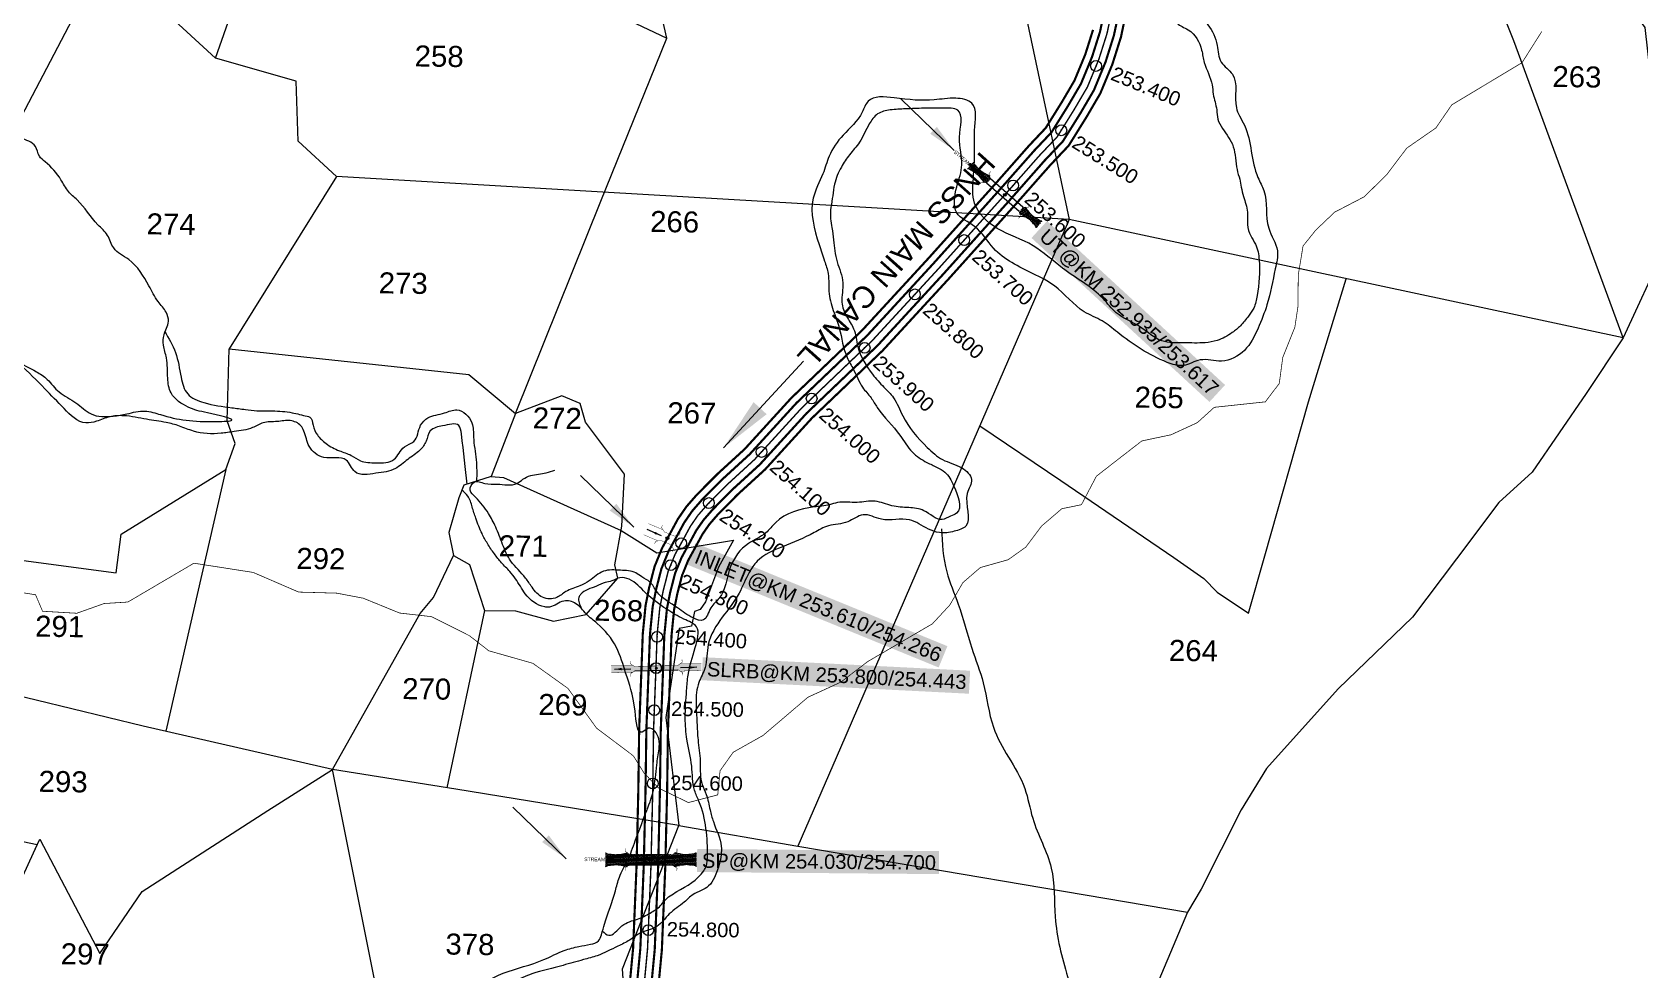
# Model space of a CAD drawing. Header units: feet. Extents: x 751091 to 766702, y 1607162 to 1618807.
# Drawn here: x 756396 to 758629, y 1611861 to 1613163 of the extents above; entities that cross this region are included whole.
import ezdxf
from ezdxf.enums import TextEntityAlignment as Align

# ---------------------------------------------------------------- set-up
doc = ezdxf.new("R2010")
doc.units = ezdxf.units.FT
doc.header["$LTSCALE"] = 15
doc.header["$MEASUREMENT"] = 0
doc.header["$PDMODE"] = 32
doc.header["$PDSIZE"] = 15
doc.linetypes.add('ACAD_ISO02W100', pattern=[15, 12, -3])
doc.linetypes.add('HIDDEN2', pattern=[0.1875, 0.125, -0.0625])
for name, color, linetype in [('CANAL1', 7, 'Continuous'), ('CSMark', 72, 'Continuous'), ('PLOT', 7, 'Continuous'), ('ROADS', 6, 'Continuous'), ('STRUCTURE', 5, 'Continuous'), ('TANKS-STREAM', 4, 'Continuous'), ('VILLAGE STONES', 240, 'Continuous')]:
    doc.layers.add(name, color=color, linetype=linetype)
doc.layers.add('VILLAGE BOUNDRY', color=5, linetype='HIDDEN2', lineweight=100)
doc.styles.get("Standard").update_dxf_attribs({"font": 'arial.ttf'})
doc.dimstyles.get("Standard").update_dxf_attribs({"dimtxt": 0.18, "dimasz": 40, "dimexe": 0.18, "dimexo": 0.0625, "dimgap": 0.09, "dimtad": 0, "dimtih": 1, "dimtoh": 1, "dimdec": 4, "dimzin": 0, "dimdsep": 46, "dimtxsty": 'Standard', "dimcen": 0.09, "dimadec": 0, "dimazin": 0, "dimtfac": 1, "dimtdec": 4, "dimtofl": 0, "dimtmove": 0, "dimatfit": 3, "dimfxl": 1, "dimtolj": 1, "dimtzin": 0, "dimarcsym": 0})

# ---------------------------------------------------------------- blocks, each defined once
blk = doc.blocks.new('SP')
at = {"layer": 'STRUCTURE'}
h = blk.add_hatch(dxfattribs=at)
h.set_pattern_fill('DASH', color=256, scale=8, style=0)
edge = h.paths.add_edge_path()
edge.add_spline(control_points=[(769825.7, 1706742.1), (769825.3, 1706741.8), (769823.8, 1706740.8), (769820.9, 1706740.3), (769817, 1706739.7), (769811.4, 1706738.9), (769804, 1706739.7), (769798.4, 1706741), (769795.6, 1706741.6)], knot_values=[0, 0, 0, 0, 1.613557, 5.24513, 8.624976, 13.470124, 22.190216, 30.746377, 30.746377, 30.746377, 30.746377], degree=3, periodic=0)
edge.add_line((769795.6, 1706741.6), (769792.6, 1706739.6))
edge.add_line((769792.6, 1706739.6), (769732.6, 1706739.6))
edge.add_line((769732.6, 1706739.6), (769729.6, 1706741.6))
edge.add_spline(control_points=[(769729.6, 1706741.6), (769726.9, 1706740.9), (769721.3, 1706739.5), (769713.9, 1706738.5), (769708.3, 1706739.1), (769704.4, 1706739.6), (769701.5, 1706740), (769700, 1706741), (769699.5, 1706741.3)], knot_values=[0, 0, 0, 0, 8.556161, 17.276253, 22.121402, 25.501247, 29.13282, 30.746377, 30.746377, 30.746377, 30.746377], degree=3, periodic=0)
edge.add_line((769699.5, 1706741.3), (769699.5, 1706722.1))
edge.add_spline(control_points=[(769699.5, 1706722.1), (769700, 1706722.4), (769701.4, 1706723.4), (769704.3, 1706724), (769708.2, 1706724.5), (769713.8, 1706725.3), (769721.2, 1706724.5), (769726.8, 1706723.3), (769729.6, 1706722.6)], knot_values=[0, 0, 0, 0, 1.613557, 5.24513, 8.624976, 13.470124, 22.190216, 30.746377, 30.746377, 30.746377, 30.746377], degree=3, periodic=0)
edge.add_line((769729.6, 1706722.6), (769732.6, 1706724.6))
edge.add_line((769732.6, 1706724.6), (769792.6, 1706724.6))
edge.add_line((769792.6, 1706724.6), (769795.6, 1706722.6))
edge.add_spline(control_points=[(769795.6, 1706722.6), (769798.4, 1706723.3), (769803.9, 1706724.8), (769811.3, 1706725.8), (769817, 1706725.1), (769820.9, 1706724.7), (769823.8, 1706724.2), (769825.2, 1706723.3), (769825.7, 1706723)], knot_values=[0, 0, 0, 0, 8.556161, 17.276253, 22.121402, 25.501247, 29.13282, 30.746377, 30.746377, 30.746377, 30.746377], degree=3, periodic=0)
edge.add_line((769825.7, 1706723), (769825.7, 1706742.1))
h.paths.add_polyline_path([(769764.2, 1706732.1, -1), (769761.1, 1706732.1, -1)], flags=0)
h.paths.add_polyline_path([(769761.1, 1706732.1, 1), (769764.2, 1706732.1, 1)], flags=16)
at = {"layer": 'STRUCTURE', "const_width": 0.628}
for points in [[(769726.6, 1706747.6), (769726.6, 1706743.6), (769732.6, 1706739.6), (769792.6, 1706739.6), (769798.6, 1706743.6), (769798.6, 1706747.6)], [(769726.6, 1706716.6), (769726.6, 1706720.6), (769732.6, 1706724.6), (769792.6, 1706724.6), (769798.6, 1706720.6), (769798.6, 1706716.6)]]:
    blk.add_lwpolyline(points, dxfattribs=at)
at = {"layer": 'STRUCTURE', "color": 3}
blk.add_lwpolyline([(769732.6, 1706724.6), (769792.6, 1706724.6)], dxfattribs=at)
blk.add_lwpolyline([(769732.6, 1706724.6), (769792.6, 1706724.6)], dxfattribs=at)
at = {"layer": 'STRUCTURE', "color": 0}
blk.add_circle((769762.6, 1706732.1), 1.55, dxfattribs=at)
at = {"layer": 'STRUCTURE'}
for points in [[(769699.5, 1706741.3), (769700.9, 1706740.5), (769704.4, 1706739.6), (769707.8, 1706739.2), (769712.6, 1706738.8), (769721.3, 1706739.7), (769729.6, 1706741.6)], [(769825.7, 1706742.1), (769824.3, 1706741.3), (769820.8, 1706740.3), (769817.5, 1706739.8), (769812.7, 1706739.2), (769804, 1706739.9), (769795.6, 1706741.6)], [(769699.5, 1706722.1), (769700.9, 1706723), (769704.4, 1706724), (769707.7, 1706724.5), (769712.5, 1706725), (769721.2, 1706724.4), (769729.6, 1706722.6)], [(769825.7, 1706723), (769824.3, 1706723.8), (769820.8, 1706724.7), (769817.4, 1706725.1), (769812.6, 1706725.5), (769803.9, 1706724.6), (769795.6, 1706722.6)]]:
    blk.add_spline(points, degree=3, dxfattribs=at)
at = {"layer": 'STRUCTURE', "color": 0}
blk.add_text('STREAM', height=5, dxfattribs=at).set_placement((769684.3, 1706732.1), align=Align.MIDDLE_CENTER)
for points in [[(769727.4, 1706732.1), (769700.8, 1706732.1)], [(769824.4, 1706732.1), (769800.5, 1706732.1)]]:
    blk.add_leader(points, dimstyle='Standard', override={"dimasz": 10, "dimgap": 0.09, "dimtad": 0}, dxfattribs=at)
blk = doc.blocks.new('SLB')
at = {"layer": 'STRUCTURE'}
h = blk.add_hatch(dxfattribs=at)
h.set_pattern_fill('DOTS', color=6, scale=20, angle=320.3722, style=0)
h.set_pattern_definition([(320.372247934, (-159.4327, -72.9564), (1.2786241598, 0.5641323054), [0, -1.25])])
h.paths.add_polyline_path([(769699.5, 1706871.1), (769699.5, 1706861.1), (769729.1, 1706861.1), (769732.1, 1706863.1), (769792.1, 1706863.1), (769795.1, 1706861.1), (769824.7, 1706861.1), (769824.7, 1706871.1), (769795.1, 1706871.1), (769792.1, 1706869.1), (769732.1, 1706869.1), (769729.1, 1706871.1)])
at = {"layer": 'STRUCTURE', "color": 6, "linetype": 'ACAD_ISO02W100', "ltscale": 0.5, "const_width": 0.5}
for points in [[(769699.5, 1706871.1), (769729.1, 1706871.1)], [(769795.1, 1706871.1), (769824.7, 1706871.1)], [(769699.5, 1706861.1), (769729.1, 1706861.1)], [(769795.1, 1706861.1), (769824.7, 1706861.1)]]:
    blk.add_lwpolyline(points, dxfattribs=at)
at = {"layer": 'STRUCTURE', "color": 6, "const_width": 0.628}
for points in [[(769726.1, 1706877.1), (769726.1, 1706873.1), (769732.1, 1706869.1), (769792.1, 1706869.1), (769798.1, 1706873.1), (769798.1, 1706877.1)], [(769726.1, 1706855.1), (769726.1, 1706859.1), (769732.1, 1706863.1), (769792.1, 1706863.1), (769798.1, 1706859.1), (769798.1, 1706855.1)]]:
    blk.add_lwpolyline(points, dxfattribs=at)
at = {"layer": 'STRUCTURE', "color": 6}
blk.add_lwpolyline([(769732.1, 1706863.1), (769792.1, 1706863.1)], dxfattribs=at)
blk.add_lwpolyline([(769732.1, 1706863.1), (769792.1, 1706863.1)], dxfattribs=at)
at = {"layer": 'STRUCTURE', "color": 0}
blk.add_circle((769762.1, 1706866.1), 1.24, dxfattribs=at)
for points in [[(769703.8, 1706866), (769726.7, 1706866)], [(769818.6, 1706865.8), (769795.7, 1706865.8)]]:
    blk.add_leader(points, dimstyle='Standard', override={"dimasz": 10, "dimgap": 0.09, "dimtad": 0}, dxfattribs=at)
blk = doc.blocks.new('IN')
at = {"layer": 'STRUCTURE', "color": 190, "const_width": 0.5}
for points in [[(763895.1, 1696672), (763895.1, 1696668), (763889.1, 1696664), (763881.7, 1696664), (763874.3, 1696664), (763868.3, 1696668), (763868.3, 1696672)], [(763871.3, 1696666), (763849.3, 1696666)], [(763871.3, 1696649.2), (763849.3, 1696649.2)], [(763868.3, 1696643.2), (763868.3, 1696647.2), (763874.3, 1696651.2), (763881.7, 1696651.2), (763881.7, 1696651.2), (763881.7, 1696651.2), (763889.1, 1696651.2), (763895.1, 1696647.2), (763895.1, 1696643.2)]]:
    blk.add_lwpolyline(points, dxfattribs=at)
at = {"layer": 'STRUCTURE', "color": 0}
blk.add_circle((763881.7, 1696657.6), 2.11, dxfattribs=at)
blk.add_leader([(763872.7, 1696657.6), (763851.2, 1696657.6)], dimstyle='Standard', override={"dimasz": 10, "dimgap": 0.09, "dimtad": 0}, dxfattribs=at)
blk = doc.blocks.new('UT')
at = {"layer": 'STRUCTURE'}
h = blk.add_hatch(dxfattribs=at)
h.set_pattern_fill('DASH', color=150, scale=8, angle=-39.6278, style=0)
h.set_pattern_definition([(320.372247933, (-4370.464, -6260.8811), (1.40800153113, 0.132407282), [1, -1])])
h.paths.add_polyline_path([(765163, 1700681.9), (765165.6, 1700680.6), (765167.2, 1700680.3), (765169.1, 1700680), (765172.4, 1700679.6), (765176.4, 1700679.3), (765179.5, 1700679.5), (765183.1, 1700679.9), (765187.7, 1700680.9), (765188.9, 1700681.2), (765193.1, 1700682.2), (765196.1, 1700680.2), (765196.1, 1700672.2), (765193.1, 1700670.2), (765190.5, 1700670.8), (765188.1, 1700671.3), (765185.5, 1700671.8), (765183.6, 1700672.1), (765181, 1700672.5), (765180.3, 1700672.5), (765178.5, 1700672.6), (765176.7, 1700672.6), (765174.6, 1700672.5), (765172.5, 1700672.3), (765170.4, 1700672), (765168.5, 1700671.7), (765166.1, 1700671.2), (765165, 1700670.8), (765163, 1700669.7)])
h.paths.add_polyline_path([(765259.1, 1700682.2), (765256.1, 1700680.2), (765256.1, 1700672.2), (765259.1, 1700670.2), (765261.9, 1700671), (765264.4, 1700671.6), (765266.4, 1700672), (765269.1, 1700672.5), (765272.7, 1700673), (765276.1, 1700673.1), (765278.6, 1700672.9), (765281.2, 1700672.7), (765283.9, 1700672.3), (765286.4, 1700671.9), (765288, 1700671.3), (765289.2, 1700670.6), (765289.1, 1700682.7), (765287.6, 1700681.8), (765285.7, 1700681.2), (765283, 1700680.7), (765281.2, 1700680.4), (765276.7, 1700679.9), (765272.7, 1700679.9), (765268.7, 1700680.3), (765264.8, 1700681), (765261.2, 1700681.7)])
at = {"layer": 'STRUCTURE', "color": 150, "const_width": 0.628}
for points in [[(765190.1, 1700688.2), (765190.1, 1700684.2), (765196.1, 1700680.2), (765256.1, 1700680.2), (765262.1, 1700684.2), (765262.1, 1700688.2)], [(765190.1, 1700664.2), (765190.1, 1700668.2), (765196.1, 1700672.2), (765256.1, 1700672.2), (765262.1, 1700668.2), (765262.1, 1700664.2)]]:
    blk.add_lwpolyline(points, dxfattribs=at)
at = {"layer": 'STRUCTURE', "color": 150}
for points in [[(765196.1, 1700680.2), (765256.1, 1700680.2)], [(765196.1, 1700672.2), (765256.1, 1700672.2)], [(765196.1, 1700672.2), (765256.1, 1700672.2)]]:
    blk.add_lwpolyline(points, dxfattribs=at)
at = {"layer": 'STRUCTURE', "color": 0}
blk.add_circle((765226.1, 1700676.2), 1.89, dxfattribs=at)
at = {"layer": 'STRUCTURE', "color": 150}
for points in [[(765163, 1700681.9), (765164.4, 1700681.1), (765167.9, 1700680.2), (765171.2, 1700679.8), (765176.1, 1700679.4), (765184.7, 1700680.3), (765193.1, 1700682.2)], [(765163, 1700669.7), (765164.3, 1700670.6), (765167.8, 1700671.6), (765171.2, 1700672.1), (765176, 1700672.6), (765184.7, 1700672), (765193.1, 1700670.2)], [(765289.1, 1700682.7), (765287.8, 1700681.9), (765284.3, 1700680.9), (765280.9, 1700680.4), (765276.1, 1700679.8), (765267.4, 1700680.5), (765259.1, 1700682.2)], [(765289.2, 1700670.6), (765287.8, 1700671.4), (765284.2, 1700672.3), (765280.9, 1700672.7), (765276.1, 1700673.1), (765267.4, 1700672.2), (765259.1, 1700670.2)]]:
    blk.add_spline(points, degree=3, dxfattribs=at)
at = {"layer": 'STRUCTURE', "color": 0}
blk.add_text('STREAM', height=5, dxfattribs=at).set_placement((765148.2, 1700675.8), align=Align.MIDDLE_CENTER)
for points in [[(765190.9, 1700676), (765164.2, 1700675.8)], [(765289.3, 1700676.7), (765265.4, 1700676.4)]]:
    blk.add_leader(points, dimstyle='Standard', override={"dimasz": 10, "dimgap": 0.09, "dimtad": 0}, dxfattribs=at)

msp = doc.modelspace()

# ---------------------------------------------------------------- linework, layer by layer
msp.add_point((757263, 1612280))
msp.add_point((757263, 1612280))
msp.add_point((757263, 1612280))
at = {"layer": 'CANAL1', "color": 5, "const_width": 3}
for points in [[(757887.2, 1613201.7), (757879.1, 1613163.6), (757868, 1613128.5), (757852.6, 1613091.2), (757834.6, 1613060.5), (757811.6, 1613023.7), (757787.6, 1612998.3), (757738.9, 1612943.2), (757647.1, 1612841), (757555.9, 1612741.9), (757457.5, 1612648), (757392.7, 1612577), (757355.5, 1612542.9), (757326.8, 1612514.2), (757312.8, 1612498.1), (757301.6, 1612481.8), (757292.1, 1612464.3), (757280.1, 1612442.5), (757270.1, 1612418), (757262.8, 1612389.6), (757258, 1612365.7), (757254.2, 1612326.8), (757252.2, 1612273.5), (757249.2, 1612194.8), (757248, 1612109.4), (757245.6, 1612006.1), (757240.8, 1611890.6), (757225.8, 1611732.1)], [(757906.8, 1613197.9), (757898.4, 1613158.5), (757886.8, 1613121.6), (757870.6, 1613082.3), (757851.7, 1613050.1), (757827.5, 1613011.4), (757802.3, 1612984.8), (757753.9, 1612929.9), (757661.9, 1612827.5), (757570.2, 1612727.9), (757471.8, 1612634), (757406.9, 1612562.9), (757369.3, 1612528.5), (757341.5, 1612500.5), (757328.7, 1612485.8), (757318.6, 1612471.4), (757309.6, 1612454.7), (757298.2, 1612433.8), (757289.1, 1612411.7), (757282.3, 1612385.2), (757277.8, 1612362.7), (757274.1, 1612325.4), (757272.2, 1612272.8), (757269.2, 1612194.3), (757268, 1612109), (757265.6, 1612005.4), (757260.8, 1611889.2), (757245.7, 1611731)]]:
    msp.add_lwpolyline(points, dxfattribs=at)
at = {"layer": 'CANAL1', "color": 1, "linetype": 'HIDDEN2', "ltscale": 100}
msp.add_lwpolyline([(757897, 1613199.8, 2, 2, 0), (757888.8, 1613161, 2, 2, 0), (757877.4, 1613125.1, 2, 2, 0), (757861.6, 1613086.8, 2, 2, 0), (757843.1, 1613055.3, 2, 2, 0), (757819.6, 1613017.6, 2, 2, 0), (757794.9, 1612991.5, 2, 2, 0), (757766.7, 1612959.5, 2, 2, 0), (757746.4, 1612936.5, 2, 2, 0), (757654.5, 1612834.2, 2, 2, 0), (757563, 1612734.9, 2, 2, 0), (757464.7, 1612641, 2, 2, 0), (757399.8, 1612570, 2, 2, 0), (757362.4, 1612535.7, 2, 2, 0), (757334.2, 1612507.4, 2, 2, 0), (757320.7, 1612492, 2, 2, 0), (757310.1, 1612476.6, 2, 2, 0), (757300.9, 1612459.5, 2, 2, 0), (757297.6, 1612453.5, 2, 2, 0), (757289.1, 1612438.1, 2, 2, 0), (757279.6, 1612414.8, 2, 2, 0), (757272.6, 1612387.4, 2, 2, 0), (757267.9, 1612364.2, 2, 2, 0), (757264.1, 1612326.1, 2, 2, 0), (757262.5, 1612280, 2, 2, 0), (757259.2, 1612194.6, 2, 2, 0), (757258, 1612109.2, 2, 2, 0), (757256.5, 1612044.1, 2, 2, 0), (757255.8, 1612014.1, 2, 2, 0), (757255.6, 1612005.8, 2, 2, 0), (757250.8, 1611889.9, 2, 2, 0), (757235.8, 1611731.6, 2, 2, 0)], format="xyseb", dxfattribs=at)
at = {"layer": 'CANAL1', "color": 1, "const_width": 3}
for points in [[(757916.6, 1613196), (757908.1, 1613155.9), (757896.2, 1613118.2), (757879.5, 1613077.9), (757860.2, 1613044.9), (757835.5, 1613005.3), (757809.7, 1612978), (757761.3, 1612923.2), (757669.3, 1612820.8), (757577.3, 1612720.9), (757479, 1612627), (757414, 1612555.8), (757376.2, 1612521.3), (757348.8, 1612493.7), (757336.6, 1612479.6), (757327.2, 1612466.1), (757318.4, 1612450), (757307.2, 1612429.5), (757298.7, 1612408.5), (757292.1, 1612383), (757287.7, 1612361.2), (757284.1, 1612324.7), (757282.2, 1612272.4), (757279.2, 1612194), (757278, 1612108.8), (757275.5, 1612005.1), (757270.7, 1611888.5), (757255.7, 1611730.5)], [(757869.4, 1613166.1), (757858.6, 1613131.9), (757843.6, 1613095.7), (757826, 1613065.7), (757803.7, 1613029.9), (757780.2, 1613005), (757731.5, 1612949.8), (757639.7, 1612847.7), (757548.7, 1612748.9), (757450.4, 1612655), (757385.7, 1612584.1), (757348.5, 1612550.1), (757319.5, 1612521), (757304.9, 1612504.3), (757293, 1612487.1), (757283.3, 1612469.1), (757271.1, 1612446.8), (757260.6, 1612421.1), (757253.1, 1612391.9), (757248.1, 1612367.1), (757244.2, 1612327.4), (757242.2, 1612273.9), (757239.2, 1612195.1), (757238, 1612109.5), (757235.6, 1612006.4), (757230.8, 1611891.3), (757215.8, 1611732.6)]]:
    msp.add_lwpolyline(points, dxfattribs=at)
at = {"layer": 'CSMark', "color": 3}
for p in [(757873.6, 1613116), (757825.3, 1613026.7), (757758.4, 1612950.1), (757690.5, 1612874.3), (757622, 1612798.9), (757552.3, 1612724.7), (757478.7, 1612654.3), (757409.1, 1612580.1), (757336, 1612509.2), (757297.6, 1612453.5), (757283, 1612423), (757264, 1612323.4), (757262.5, 1612280.1), (757260.2, 1612221.7), (757258.1, 1612119.9), (757255.8, 1612014.1), (757251.9, 1611916.3)]:
    msp.add_point(p, dxfattribs=at)
at = {"layer": 'PLOT'}
for points in [[(756349.8, 1613866.3), (756348.9, 1613558.6), (756349.4, 1613416.4), (756359, 1613410), (756343.1, 1613310.7), (756280.9, 1613255.5), (756304, 1613053.6), (756381.8, 1613045.8), (756497.8, 1613267.9), (756651.1, 1613127), (756748.9, 1613406.3), (756779, 1613492.2), (756848, 1613546.3)], [(757994.6, 1613735.4), (758047.5, 1613460.9), (758112.7, 1613324.5), (758370.7, 1613359.2), (758416.9, 1613437), (758556.7, 1613276.2), (758635.6, 1613169.3), (758659.3, 1612959.9), (758719.4, 1612984.9), (758605.3, 1612738.4), (758453.9, 1613151.1), (758370.7, 1613359.2)], [(757687.7, 1613602.8), (757836.3, 1612903), (757648.5, 1612469.2), (757518.8, 1612169.5), (757459.6, 1612032.8), (758000.6, 1611941.1), (757796.6, 1611457.1), (757754.9, 1611343.6), (757743.6, 1611312.8), (757710.4, 1611272.7), (757606.2, 1610838.6), (757364.4, 1610795.5), (757324.9, 1610717.6), (757314.5, 1610438.9), (757384.2, 1610235.2), (757525.4, 1610217.1)], [(756819.1, 1612962.5), (756669.9, 1612723.4), (757002.7, 1612687.5), (757067.5, 1612633.6), (757186.2, 1612928.4), (757277.4, 1613154.8), (757229, 1613368), (757062.2, 1613428.5), (757043.7, 1613226), (757078.9, 1613249.1), (757277.4, 1613154.8)], [(758605.3, 1612738.4), (757836.3, 1612903), (757577.3, 1612918.2), (757188.9, 1612940.9), (756819.1, 1612962.5), (756765.7, 1613011.8), (756762.8, 1613095), (756651.1, 1613127)], [(755704.3, 1612824), (755920.4, 1612771.1), (755927.5, 1612761.8), (755928.7, 1612745.6), (755961.4, 1612698.5), (755986.6, 1612696.7), (755997.9, 1612683.7), (756038.5, 1612690.3), (756041.6, 1612670.8), (756053.3, 1612655.7), (756050.4, 1612620.5), (756062.2, 1612609.8), (756108.1, 1612589.2), (756114.6, 1612572.9), (756206.2, 1612564.8), (756318.6, 1612504.4), (756307.3, 1612439.7), (756512.8, 1612412.3), (756520, 1612466.2), (756665.2, 1612555.7), (756678.4, 1612591.8), (756667.1, 1612623.4), (756669.9, 1612723.4)], [(757712.3, 1612616.6), (757824.7, 1612540.3), (757981.5, 1612433.8), (758023.2, 1612404.4), (758041.6, 1612385.5), (758085.3, 1612356.5), (758107.9, 1612435.7), (758168.7, 1612649.7), (758220.8, 1612820.7)], [(758605.3, 1612738.4), (758554.3, 1612661.2), (758479.3, 1612552.3), (758432.8, 1612510), (758373.9, 1612431.6), (758313.2, 1612350.9), (758209.6, 1612251.3), (758110.2, 1612140.9), (758075.2, 1612083.3), (758019.6, 1611973), (758000.6, 1611941.1)], [(757067.5, 1612633.6), (757033.8, 1612545.9), (756995.6, 1612533.9), (756988.8, 1612516.6), (756975, 1612468.1), (756981.4, 1612436.5), (757003.8, 1612424.1), (757024.4, 1612359.9), (757067.5, 1612359.8), (757120.3, 1612345.4), (757165.6, 1612354.7), (757209.4, 1612405), (757205.6, 1612423.5), (757215.2, 1612476.9), (757218.9, 1612549.2), (757164.8, 1612621.6), (757157.3, 1612647.4), (757131.7, 1612658.2), (757067.5, 1612633.6)], [(756665.2, 1612555.7), (756581.9, 1612192.4)], [(757033.8, 1612545.9), (757050.9, 1612544.8), (757125.1, 1612511.3), (757214.2, 1612471.1), (757263.7, 1612439.9), (757370.3, 1612457.8), (757349.4, 1612420.4), (757331.4, 1612372), (757323.9, 1612361.2), (757315.8, 1612358.7), (757311.8, 1612338.5), (757294.7, 1612335.2), (757276.4, 1612211.6), (757294.1, 1612061.7)], [(756145.8, 1612297.1), (756129.7, 1611890.3), (756113.5, 1611712.1), (756109.8, 1611670.7), (756118.2, 1611647.1), (756078.7, 1611549.5), (756086.2, 1611503.5), (756375.8, 1611534.2), (756353.5, 1611579.7), (756321, 1611691.8), (756486.7, 1611845), (756558.8, 1611780.6), (756680.1, 1611839.1), (756881.2, 1611799.1), (756813.3, 1612139.4), (756935.1, 1612356), (756953.6, 1612378.3), (756981.4, 1612436.5)], [(757294.1, 1612061.7), (756984.5, 1612111.8), (756813.3, 1612139.4), (756550.6, 1612199.6), (756401.9, 1612235.4), (756145.8, 1612297.1), (756111.3, 1612327), (756045.5, 1612362.2), (756007, 1612382.7), (755979.7, 1612406.8)], [(757024.4, 1612359.9), (756972, 1612113.8)], [(756287.8, 1611783), (756403.1, 1612034.5), (756345.6, 1612046.6), (756342.7, 1612083), (756253.6, 1612130.3), (756211.7, 1612219.8), (756216.4, 1612280.1)], [(756400.4, 1612028.6), (756407, 1612042.7), (756490.2, 1611883.8), (756549, 1611970.1), (756723.4, 1612082.2), (756813.3, 1612139.4)], [(757446.9, 1611554.6), (757201.5, 1611697.7), (757211.9, 1611773.9), (757236.1, 1611820.3), (757217.9, 1611834.5), (757215.9, 1611862.6), (757294.1, 1612061.7), (757459.6, 1612032.8)]]:
    msp.add_lwpolyline(points, dxfattribs=at)
at = {"layer": 'ROADS', "linetype": 'HIDDEN2', "ltscale": 10, "const_width": 1}
msp.add_lwpolyline([(758492.4, 1613163.7), (758477.5, 1613140.2), (758465.1, 1613120.6), (758441.9, 1613106.7), (758422.6, 1613095.1), (758386.4, 1613073.3), (758367.4, 1613061.9), (758345.5, 1613030), (758305.1, 1613002), (758277.6, 1612965.7), (758246.2, 1612934.5), (758204.8, 1612913), (758178.6, 1612888), (758161, 1612866.1), (758154.4, 1612826), (758153.8, 1612781.2), (758149.6, 1612753.2), (758132.8, 1612711.3), (758128, 1612675.2), (758108.6, 1612649.7), (758068.6, 1612645.4), (758037.7, 1612642.1), (758014.2, 1612620.8), (757977.7, 1612604), (757937.1, 1612595.4), (757901.6, 1612567.9), (757874.1, 1612546.5), (757863.2, 1612525.8), (757853.3, 1612506.9), (757826, 1612501.3), (757798.1, 1612477.4), (757776, 1612448), (757751.5, 1612430.5), (757713, 1612419.7), (757688.9, 1612399), (757670.5, 1612367.6), (757646.3, 1612341.5), (757614.7, 1612323.1), (757586, 1612306.3), (757556.6, 1612289.2), (757519.2, 1612260.6), (757473.5, 1612239.6), (757442.4, 1612213.1), (757411.1, 1612186.5), (757369.7, 1612163.2), (757351.5, 1612137.5), (757348.3, 1612104.1), (757307.6, 1612093.4), (757266.3, 1612113.4), (757246.1, 1612134.2), (757231.3, 1612158.1), (757207.2, 1612176.3), (757180, 1612196.8), (757140.4, 1612251.8), (757114.2, 1612270.6), (757091.6, 1612286.7), (757064.3, 1612294.5), (757030.4, 1612304.1), (757003.6, 1612325), (756950.8, 1612351.5), (756906.6, 1612356.5), (756856.1, 1612377.1), (756819.4, 1612384.1), (756792.1, 1612384.9), (756766.5, 1612385.6), (756729.4, 1612401.6), (756703.2, 1612412.9), (756658.3, 1612419.9), (756621, 1612425.7), (756562.8, 1612391.5), (756529.3, 1612371.8), (756496.3, 1612369.7), (756458.3, 1612356.2), (756410.8, 1612359), (756401.1, 1612381.9), (756356.6, 1612388.9)], dxfattribs=at)
at = {"layer": 'TANKS-STREAM'}
for points in [[(758488.3, 1613917.7), (758461.3, 1613960), (758451.9, 1613970.2), (758434.4, 1614014.6), (758418.9, 1614034.5), (758402.9, 1614028.1), (758396.2, 1614015.1), (758385, 1614005.3), (758377.2, 1613987.3), (758367.4, 1613970.4), (758356.2, 1613956), (758346.4, 1613941), (758339.7, 1613927.6), (758324.3, 1613905.7), (758302.1, 1613869.1), (758296.4, 1613853.1), (758283.9, 1613822.2), (758260.7, 1613784.4), (758238.1, 1613749.5), (758223.7, 1613726.1), (758215.4, 1613707.7), (758199.5, 1613685.1), (758197.2, 1613670.5), (758172.6, 1613635.2), (758161.2, 1613605.8), (758130, 1613540.7), (758113.7, 1613489.7), (758100.1, 1613450.2), (758086.5, 1613405.3), (758075.4, 1613379.4), (758065, 1613366.5), (758055.7, 1613352), (758047.2, 1613339.9), (758037.6, 1613330.1), (758002.8, 1613311.9), (757956.7, 1613292.8), (757943.8, 1613281.9), (757964.5, 1613257.1), (757976, 1613236), (758003.3, 1613203.4), (758012.6, 1613192.2), (758018.5, 1613186.2), (758023.1, 1613180.2), (758029, 1613173), (758041.7, 1613144.5), (758047.4, 1613121.5), (758063.1, 1613104.4), (758068.4, 1613058.1), (758072.7, 1613046.6), (758079.5, 1613033.6), (758098.4, 1612961), (758106.6, 1612943), (758113.4, 1612890.8), (758125.4, 1612859.3), (758122.5, 1612834.5), (758110.9, 1612784.5), (758098.5, 1612751.8), (758079.6, 1612721.2), (758048, 1612706.4), (758018.1, 1612707.8), (757994.6, 1612700.2), (757972.3, 1612704.5), (757936.2, 1612722.9), (757903.2, 1612746.3), (757882, 1612762), (757857.3, 1612774.7), (757815.8, 1612810.8), (757786.2, 1612827.6), (757731.4, 1612862.9), (757704.9, 1612893.1), (757680.2, 1612912.2), (757680.3, 1612948.2), (757687.2, 1612978.9), (757684.1, 1613017.1), (757681.6, 1613054.5), (757661, 1613057.4), (757634.1, 1613057.3), (757609.1, 1613056.4), (757587.9, 1613054.9), (757570.3, 1613049.4), (757558.7, 1613035.5), (757545.1, 1613010.1), (757531.2, 1612992.7), (757520, 1612975.7), (757510.4, 1612951.7), (757508, 1612935.9), (757504.9, 1612903.9), (757506.9, 1612891.6), (757508.9, 1612874.4), (757514.1, 1612844.2), (757522, 1612815.1), (757520.8, 1612787.9), (757527.1, 1612768.5), (757537, 1612751.2), (757542.8, 1612726.6), (757563.3, 1612687.9), (757578.9, 1612670.1), (757592.3, 1612655.4), (757605.2, 1612630.2), (757639.3, 1612586.5), (757660.6, 1612569.5), (757687, 1612558.1), (757700.7, 1612541.7), (757694.7, 1612522.4), (757692.7, 1612477.2), (757676.8, 1612470), (757656.1, 1612468.1), (757640.8, 1612473.1), (757614.6, 1612485.8), (757575.5, 1612486.8), (757550.1, 1612492.9), (757528.8, 1612483.1), (757501.9, 1612477.7), (757482, 1612468.1), (757438.2, 1612448.5), (757403.2, 1612428.4), (757391.9, 1612412.7), (757377.9, 1612384), (757354.6, 1612350.6), (757335.1, 1612312.7), (757330.7, 1612280.7), (757322.1, 1612260.2), (757318.2, 1612231.7), (757319.5, 1612204.4), (757320.9, 1612180.5), (757324, 1612150.6), (757324.2, 1612133), (757326.7, 1612118.5), (757332.2, 1612104.8), (757337.6, 1612083.2), (757342.2, 1612066.9), (757353.1, 1612032.7), (757350.6, 1612008.6), (757343.7, 1611989.4), (757335.7, 1611977.6), (757314, 1611965.6), (757301.9, 1611955.3), (757281, 1611938.7), (757263.6, 1611921.3), (757242, 1611912.9), (757226, 1611902.5), (757209.6, 1611894), (757180.8, 1611880.8), (757161.9, 1611875.3), (757133.6, 1611867.4), (757090.3, 1611855.5), (757065.5, 1611844.9), (757044.7, 1611832.5), (757026.5, 1611820.4), (757009.2, 1611810.6), (756974.3, 1611776.6), (756956.6, 1611767.7), (756944.6, 1611756.8), (756937.4, 1611742.9), (756931.4, 1611726.7), (756921.5, 1611705.4), (756903.1, 1611681), (756886.8, 1611648.6), (756871.5, 1611624.6), (756861.6, 1611611.2), (756852.6, 1611590.7), (756846.4, 1611560.9), (756843.7, 1611553.5), (756852.4, 1611558.7), (756866, 1611580.9), (756879.8, 1611598.6), (756910.9, 1611623.7), (756916.6, 1611630.9), (756933.9, 1611644.5), (756951.4, 1611661.3), (756972.2, 1611679.9), (756982.3, 1611683.2), (756998.6, 1611684.4), (757015.5, 1611682.8), (757027, 1611690.2), (757034.1, 1611704.3), (757042.2, 1611711.8), (757052.9, 1611715.1), (757063.4, 1611717.4), (757075.9, 1611722.4), (757086, 1611724.6), (757094.7, 1611718.5), (757107.3, 1611718.1), (757124.7, 1611721.3), (757138.9, 1611724.9)], [(756593.7, 1613567.6), (756612.7, 1613570.7), (756623.2, 1613578.7), (756634, 1613583.9), (756645.8, 1613590.5), (756656.6, 1613597.1), (756661.7, 1613602.4), (756676, 1613605.7), (756697.4, 1613612.9), (756702.9, 1613618.2), (756722.3, 1613630), (756745.5, 1613643.9), (756759.1, 1613655.2), (756767.4, 1613664.8), (756789.9, 1613689.3), (756805.8, 1613706.5), (756816.5, 1613706), (756850.6, 1613698.3), (756858.2, 1613699.6), (756868.1, 1613706.1), (756880.3, 1613710.2), (756890.7, 1613712.8), (756901.9, 1613716.3), (756913.8, 1613720.9), (756919.7, 1613725.3), (756931, 1613730.2), (756956.2, 1613734.7), (756978.8, 1613745), (756992.9, 1613749.6), (757013.6, 1613749.3), (757024.7, 1613755.6), (757040.4, 1613759.9), (757053.3, 1613759.4), (757074.4, 1613759.4), (757091.8, 1613761.4), (757106.4, 1613764.2), (757144.1, 1613779), (757165, 1613793.6), (757187.9, 1613806.1), (757199.2, 1613810.7), (757222.1, 1613823.3), (757233.4, 1613828.8), (757242.5, 1613835.6), (757256.9, 1613843.3), (757274.1, 1613850.6), (757290.2, 1613858.5), (757301.8, 1613862.3), (757312.4, 1613861.3), (757379.3, 1613834.9), (757409.6, 1613821.5), (757424, 1613804.8), (757432, 1613797.1), (757439.2, 1613786.7), (757449.1, 1613781.1), (757470.5, 1613761.3), (757485.9, 1613757.2), (757523.3, 1613738.5), (757542.3, 1613732.1), (757561.5, 1613721.4), (757576.8, 1613711.7), (757594.7, 1613706.1), (757608.7, 1613704.2), (757625.2, 1613698.1), (757647.6, 1613685.7), (757659.4, 1613681.1), (757669.8, 1613680.1), (757681.9, 1613681.9), (757741.4, 1613677.9), (757757.7, 1613670.8), (757759.9, 1613649.7), (757761.2, 1613629.3), (757768.5, 1613612.5), (757787.2, 1613597.9), (757813.7, 1613579.3), (757833.6, 1613561.7), (757839.7, 1613549.7), (757845.5, 1613537.3), (757866.2, 1613529.5), (757880.6, 1613529), (757890.9, 1613518.8), (757906.5, 1613507.2), (757922.8, 1613503.6), (757945.1, 1613496.5), (757963.5, 1613484), (757989.2, 1613474.5), (758007.6, 1613461.4), (758021.9, 1613452.7), (758042.5, 1613442.4), (758045.9, 1613436.3), (758040.5, 1613402.6), (758040.1, 1613380), (758044.9, 1613359.3), (758040.2, 1613347.3), (757999.7, 1613328.3), (757979.9, 1613319), (757940, 1613304), (757926.3, 1613298.2), (757933.2, 1613284.5), (757936, 1613273.4), (757939.3, 1613255.3), (757960.1, 1613229.9), (757980.6, 1613206.6), (757986.3, 1613175.5), (758001.4, 1613166.3), (758020.2, 1613137.8), (758023.9, 1613120.9), (758034.8, 1613089.7), (758036.3, 1613076.7), (758041.1, 1613055.2), (758042.6, 1613042.3), (758049.2, 1613029.2), (758064.1, 1613003.9), (758069.3, 1612972.2), (758073, 1612958.7), (758075.1, 1612947.9), (758078.3, 1612934.9), (758083.7, 1612912.9), (758084, 1612895.9), (758088.3, 1612880.1), (758094.9, 1612868.7), (758100, 1612846.6), (758097.3, 1612797.3), (758092.5, 1612779.9), (758085.1, 1612768.7), (758074.1, 1612755.3), (758062.7, 1612745.9), (758041.7, 1612734.9), (758025.3, 1612731.8), (757995.4, 1612731.6), (757964.9, 1612734.3), (757935.3, 1612753.3), (757901.7, 1612773.5), (757883.4, 1612793), (757826.8, 1612835.4), (757786.1, 1612866.5), (757736.5, 1612890.5), (757704.8, 1612925.7), (757703.3, 1612960.1), (757705, 1612996.9), (757705, 1613026.6), (757701.2, 1613064.2), (757678.7, 1613071.2), (757649, 1613068.9), (757593.2, 1613071.6), (757557.1, 1613067), (757549, 1613051.7), (757522.4, 1613020), (757503, 1612990.6), (757494.3, 1612966.2), (757480.8, 1612932.4), (757489, 1612868.3), (757496.6, 1612845.2), (757501.5, 1612827.8), (757503, 1612799.7), (757509.8, 1612773.5), (757517, 1612752), (757527.9, 1612711.3), (757536.8, 1612694.6), (757549.5, 1612669.9), (757561.2, 1612655.1), (757569.7, 1612641.9), (757601.3, 1612603.3), (757618.4, 1612580.1), (757638.8, 1612565.6), (757652.9, 1612558.7), (757663.5, 1612552.2), (757676, 1612532.8), (757679.8, 1612495.1), (757671.6, 1612490.9), (757659.7, 1612486.4), (757634.6, 1612498.6), (757613.5, 1612502.9), (757590.2, 1612505.4), (757566.9, 1612511.7), (757541.8, 1612510.1), (757514.6, 1612509.9), (757503.7, 1612506.9), (757482.1, 1612503.8), (757428.8, 1612482.1), (757414.9, 1612467.7), (757391, 1612453.1), (757365.6, 1612419.6), (757350.4, 1612377.2), (757338.6, 1612363.6), (757328.4, 1612346.9), (757314, 1612349.7), (757292.5, 1612363.6), (757263.6, 1612386.4), (757254.1, 1612399.6), (757243, 1612406.6), (757234.4, 1612412.3), (757213.5, 1612415.8), (757189.5, 1612414.5), (757170, 1612401.4), (757156.8, 1612394.1), (757137.4, 1612386.3), (757124.8, 1612378.1), (757105.1, 1612378.4), (757090.4, 1612392.3), (757081.5, 1612405.1), (757061.1, 1612428.6), (757049.6, 1612451.8), (757040, 1612475.9), (757029.9, 1612494.8), (757011.8, 1612517.3), (757004.6, 1612527.3), (757010, 1612538.4), (757024.9, 1612536.4), (757042, 1612535.6), (757069.4, 1612536.4), (757077.7, 1612542.2), (757088.6, 1612547.4), (757110.2, 1612551.1), (757122.1, 1612555)], [(756203.2, 1612699), (756228.2, 1612707.5), (756253.5, 1612713.9), (756269.2, 1612720.8), (756288.6, 1612724.3), (756313.9, 1612728.6), (756333.8, 1612731.2), (756349.8, 1612731.9), (756367.7, 1612719.8), (756375.5, 1612708.8), (756402.2, 1612691.6), (756417.2, 1612680.9), (756433.8, 1612663.4), (756457.2, 1612648.4), (756478.1, 1612632.9), (756508.8, 1612629.9), (756527.8, 1612633), (756553.1, 1612636.9), (756574.5, 1612632), (756652.8, 1612622.4), (756673.8, 1612624.2), (756639.9, 1612634.3), (756613.1, 1612642.3), (756589.3, 1612662), (756584.6, 1612682.6), (756582.8, 1612710.7), (756578.8, 1612728.4), (756579.5, 1612742.7), (756585.6, 1612761.5), (756582.4, 1612774.1), (756571.3, 1612789), (756558.5, 1612810.6), (756530.4, 1612847.1), (756509.6, 1612863.3), (756501, 1612880.7), (756487.7, 1612895.6), (756458.8, 1612930.1), (756446.7, 1612941.6), (756436.4, 1612958.1), (756414.5, 1612982.8), (756406.5, 1612990.8), (756400.8, 1613004.3), (756379.9, 1613015.5), (756324.5, 1613027.3), (756273.8, 1613037.2), (756254.9, 1613045.1), (756219.7, 1613088.4), (756193.8, 1613113), (756184.7, 1613126.6), (756161.4, 1613145.8), (756152.7, 1613154.8), (756144.9, 1613165.4), (756132.4, 1613177.8), (756118.7, 1613190.6), (756103.3, 1613203.8), (756064.8, 1613222.9), (756022.5, 1613232.3), (756009.5, 1613238.8), (755997.3, 1613241), (755985.1, 1613242.9), (755975.1, 1613245.6), (755958.3, 1613249.2)], [(756580.1, 1612747.8), (756595.3, 1612718.3), (756603.2, 1612683.8), (756612.3, 1612660.7), (756634.9, 1612648.7), (756673.4, 1612641.5), (756692.5, 1612639.1), (756708.4, 1612637.4), (756730, 1612637.1), (756757.3, 1612634.6), (756778.3, 1612629.7), (756781.9, 1612628.6), (756786.4, 1612617.3), (756792.4, 1612603.8), (756804.5, 1612591.8), (756822.9, 1612581.8), (756839.3, 1612575.4), (756852.1, 1612568), (756873.7, 1612565.1), (756899, 1612569.9), (756913.3, 1612587.2), (756926.3, 1612594.7), (756935.8, 1612617.2), (756945.8, 1612627.4), (756969, 1612634.3), (756986.1, 1612638.6), (757006.9, 1612620.4), (757009.2, 1612600.8), (757012.9, 1612569.4), (757013.5, 1612539.4)], [(757000.5, 1612535.4), (756992.3, 1612605.2), (756988.9, 1612616.7), (756966.2, 1612616.2), (756957.1, 1612614.2), (756949.1, 1612609.4), (756943.4, 1612595.2), (756934.8, 1612582.7), (756917.9, 1612569.8), (756900.7, 1612557), (756873.5, 1612550.5), (756844.5, 1612552.8), (756832.4, 1612568.9), (756801.4, 1612572.6), (756781, 1612588.2), (756773.7, 1612609.1), (756769.4, 1612616.5), (756754.7, 1612623.6), (756736.6, 1612622.4), (756717.1, 1612620.5), (756702.5, 1612613.9), (756677, 1612608.5), (756658.6, 1612606), (756620.4, 1612609), (756600.8, 1612616.1), (756582.5, 1612621), (756555.2, 1612625.5), (756523.5, 1612630.4), (756504.3, 1612629), (756485.6, 1612622.7), (756470.8, 1612620.4), (756440.7, 1612640.4), (756414, 1612667.9), (756379.2, 1612701.6), (756359.5, 1612717), (756346.3, 1612724), (756315.5, 1612717.7), (756270.9, 1612709.8), (756245.3, 1612708.5), (756216.6, 1612700.7), (756203.7, 1612695.1), (756129.6, 1612686.6), (756108.4, 1612680.1), (756097.7, 1612670.3), (756081.7, 1612655.5), (756072.8, 1612650.9), (755978.8, 1612631.6), (755931.7, 1612629.9), (755899.6, 1612626.9), (755879.1, 1612632.2), (755853.3, 1612635.4), (755812, 1612637.3), (755779, 1612631.3), (755723.3, 1612627.6), (755707.6, 1612631.3), (755690.3, 1612638.3), (755674.7, 1612648.4), (755665, 1612656.8), (755614.9, 1612677.7), (755596.6, 1612686.5), (755579.7, 1612694.6), (755570.5, 1612700.8), (755556.3, 1612705.8), (755527.3, 1612706.6), (755508.9, 1612708.9), (755495.7, 1612713.5)], [(758584, 1610989.2), (758609.1, 1610991.5), (758619.8, 1610987.8), (758625.9, 1610988.8), (758639.1, 1610987.9), (758662.7, 1610981.3), (758675.5, 1610975.5), (758696.8, 1610969.7), (758715.6, 1610965.9), (758733.3, 1610960.4), (758748.2, 1610952.9), (758820.7, 1610932.8), (758867, 1610925.1), (758892.7, 1610914), (758909.6, 1610910.2), (758933.9, 1610910.9), (758960.2, 1610934.7), (758966.4, 1610938.1), (758975.3, 1610946.7), (758984.8, 1610963.7), (758984.7, 1610990.1), (758972.5, 1611025.6), (758966.6, 1611045.9), (758965.3, 1611075.7), (758960.7, 1611096.9), (758954.9, 1611118.5), (758933.9, 1611197.9), (758950.2, 1611241.4), (758960.7, 1611267.1), (758966.7, 1611291.7), (758971.5, 1611314.1), (758974.8, 1611343.1), (758969.9, 1611364.6), (758924.7, 1611419), (758898, 1611436.2), (758860, 1611454.7), (758816.5, 1611475.5), (758786.5, 1611496.1), (758750.8, 1611519), (758765.4, 1611537), (758788.2, 1611546.7), (758806.1, 1611555.8), (758822.2, 1611565), (758856.8, 1611584.4), (758867.4, 1611589.7), (758884.6, 1611599.4), (758899.8, 1611615.2), (758913.8, 1611625.5), (758934.8, 1611630.2), (758985.7, 1611626.7), (759014.4, 1611621.9), (759043, 1611617.7), (759070.8, 1611622.2), (759109.9, 1611614), (759123.1, 1611611), (759146.3, 1611603.5), (759193.4, 1611601), (759217.2, 1611601.5), (759242.6, 1611595.1), (759293.9, 1611585.5), (759307.6, 1611579.8), (759335.8, 1611576.6), (759381.2, 1611573.7), (759424.8, 1611568.1), (759457.4, 1611563.8), (759472.9, 1611564.7), (759542, 1611559.9), (759568, 1611561.2), (759592.1, 1611573.8), (759608.2, 1611588.2), (759623.8, 1611601.8), (759637.2, 1611612.7), (759648.6, 1611630.2), (759656, 1611646.6), (759698.8, 1611681.7), (759719.1, 1611709.6), (759733.3, 1611734.8), (759746.2, 1611753.9), (759755.9, 1611772.6), (759770.8, 1611810.5), (759787.3, 1611836.5), (759798.2, 1611857.4), (759812.9, 1611891.4), (759823.9, 1611921.6), (759841.9, 1611942.3), (759855.3, 1611952.6), (759869.8, 1611963.5), (759884.9, 1611973.2), (759936.3, 1612004.9), (759963.2, 1612028.2), (759988, 1612065.4), (760004.3, 1612079.6), (760018.9, 1612094.8), (760033, 1612116.7), (760042.6, 1612129.3), (760069, 1612199.9), (760075.6, 1612239), (760080.9, 1612261.1), (760082.9, 1612280.4), (760085.3, 1612300.2), (760089.6, 1612323.1), (760086.9, 1612368.4), (760087.9, 1612399.9), (760082.2, 1612429.8), (760080.3, 1612447), (760055.1, 1612516), (760021.7, 1612576.1), (759999.1, 1612617), (759982, 1612640.1), (759963.8, 1612666.4), (759956.7, 1612662.9), (759956, 1612643), (759958.6, 1612605.2), (759959.4, 1612578.5), (759959.7, 1612551.5), (759941.7, 1612511.2), (759930.9, 1612492.8), (759921.4, 1612472.5), (759917, 1612468.2), (759872.8, 1612458.3), (759821.4, 1612467.7), (759795.9, 1612421.7), (759781.8, 1612387.9), (759780.9, 1612368.7), (759777.6, 1612353.8), (759773.5, 1612325.4), (759759.5, 1612305.1), (759756.8, 1612285.4), (759730.1, 1612281.4), (759710.8, 1612276.1), (759691.1, 1612252.9), (759679.2, 1612236.3), (759668.9, 1612215.4), (759652.4, 1612188.4), (759642.3, 1612172.4), (759634.5, 1612151.5), (759620.4, 1612120.1), (759590.8, 1612083.9), (759580.2, 1612074.9), (759558.9, 1612065.8), (759525.4, 1612066.9), (759491.8, 1612058.7), (759430.9, 1612049.6), (759408.6, 1612051.8), (759382.5, 1612052.2), (759358.7, 1612056), (759327.2, 1612066.4), (759307.3, 1612066.7), (759294.5, 1612078), (759271.7, 1612093.8), (759244.2, 1612124.5), (759229.4, 1612129.7), (759206.1, 1612152.5), (759191.4, 1612165.1), (759188.5, 1612175.2), (759176.8, 1612185.2), (759171.4, 1612198.9), (759165.4, 1612207.6), (759155.7, 1612229.4)], [(755768.8, 1611116.4), (755795, 1611100.5), (755838.4, 1611064.7), (755857.8, 1611052.3), (755872.7, 1611041.8), (755900.8, 1611031.6), (755914.7, 1611029.1), (755952.4, 1611007.2), (755984.3, 1610971.6), (755988.2, 1610915.4), (756009.3, 1610896.6), (756034.1, 1610905.3), (756049.6, 1610930.7), (756060.1, 1610938.6), (756070.5, 1610942.5), (756085, 1610946.9), (756106.5, 1610954.1), (756125.6, 1610961.3), (756158, 1610964.3), (756180.8, 1610945.6), (756180.5, 1610919.6), (756188.3, 1610900.5), (756227.1, 1610887.6), (756267.4, 1610880.1), (756306.6, 1610879.6), (756351.1, 1610881.9), (756385.2, 1610886), (756409.7, 1610899.6), (756422.6, 1610922.4), (756452.2, 1610928.9), (756477.1, 1610934.9), (756497.4, 1610943.2), (756505.7, 1610950.8), (756536.9, 1610992.5), (756558.6, 1611013.5), (756565.1, 1611030.1), (756571.1, 1611045), (756566.2, 1611062.4), (756524.7, 1611110.6), (756505.6, 1611143.2), (756490.8, 1611207.7), (756498.1, 1611230.3), (756512.7, 1611242.8), (756529.5, 1611279.2), (756550, 1611304.3), (756574.5, 1611323), (756600.7, 1611338.2), (756634.6, 1611365.9), (756661.4, 1611382.9), (756686.4, 1611394), (756704.9, 1611401.8), (756722.5, 1611421.2), (756748.2, 1611437.6), (756764.7, 1611460.6), (756762.8, 1611489.5), (756749.1, 1611505.9), (756723.6, 1611526.6), (756700.5, 1611543.1), (756679.3, 1611541.9), (756654.4, 1611536.5), (756635.8, 1611529.9), (756608, 1611520.5), (756588.4, 1611520.7), (756567.6, 1611523.9), (756542.4, 1611538.1), (756508.4, 1611557.8), (756478, 1611571.5), (756459.8, 1611570.8), (756447.3, 1611563.3), (756421.4, 1611564.8), (756405.7, 1611581.2), (756382.5, 1611595.4), (756353.6, 1611632.7), (756341.2, 1611654.7), (756325.9, 1611674.6), (756354.5, 1611657.7), (756367.4, 1611631.6), (756375.8, 1611615.9), (756387.9, 1611608.8), (756405.6, 1611598.1), (756425.1, 1611589.9), (756449.8, 1611588), (756468.2, 1611577.1), (756480.4, 1611577), (756503.9, 1611572), (756546.4, 1611543.6), (756579.7, 1611536.2), (756608.6, 1611534.7), (756642.2, 1611542.3), (756682.2, 1611553.8), (756704.1, 1611554.6), (756722.4, 1611543.4), (756741.9, 1611532.2), (756769.1, 1611490.7), (756781.6, 1611477.2), (756795.7, 1611490.3), (756808, 1611506.3), (756811.7, 1611519.5), (756818.2, 1611531.5), (756829.5, 1611555.6), (756843.2, 1611602.9), (756867.3, 1611628.9), (756873.3, 1611669.4), (756880.5, 1611685.5), (756898.6, 1611706), (756905.1, 1611718), (756918.2, 1611742), (756927.8, 1611767.3), (756943, 1611782.6), (756977.6, 1611806.2), (757002.2, 1611827.1), (757050.5, 1611856.4), (757106.8, 1611875.3), (757135.2, 1611888.1), (757155.5, 1611893.6), (757171.7, 1611896.8), (757182.7, 1611901.3), (757186.9, 1611909.9), (757191.2, 1611924.8), (757206.2, 1611970.7), (757211.7, 1611989.7), (757223, 1612013), (757233.8, 1612040.5), (757248.2, 1612078.3), (757259, 1612110.5), (757263.6, 1612145.6), (757266.8, 1612168), (757266.4, 1612181.9), (757252.2, 1612196.5), (757243.5, 1612191.2), (757233.5, 1612220.2), (757220.4, 1612273.4), (757207.6, 1612308.8), (757181, 1612342), (757165.9, 1612355.1), (757151.3, 1612369.5), (757134.6, 1612373.2), (757114.9, 1612364.8), (757108, 1612364.9), (757081, 1612383.4), (757074.3, 1612393.6), (757059.6, 1612414.1), (757048, 1612426.4), (757038.1, 1612438.7), (757028.5, 1612453), (757021, 1612466.8), (757012.4, 1612488), (757007.4, 1612503.8), (757001.1, 1612518.9), (756992.9, 1612527.2)], [(757658.8, 1612473.5), (757666.2, 1612413.9), (757682.1, 1612369), (757701.1, 1612307.6), (757717, 1612259.4), (757731.1, 1612198), (757752, 1612156.4), (757774.6, 1612113.1), (757785.6, 1612071.6), (757811.3, 1612002.5), (757816.9, 1611934.7), (757834, 1611851.7), (757846.7, 1611813.5), (757853.1, 1611798.5), (757872.5, 1611765.2), (757878.7, 1611735.3), (757878.1, 1611690.7), (757874.2, 1611652.7)], [(757188.3, 1611914.7), (757196.9, 1611909.1), (757215.3, 1611922.2), (757236.9, 1611931.7), (757254.4, 1611939.9), (757268.8, 1611950.4), (757274.3, 1611957), (757291.4, 1611969.7), (757328.9, 1611998.6), (757332.5, 1612005.7), (757334, 1612018.1), (757322.2, 1612095.2), (757316.1, 1612110.4), (757312.1, 1612143.9), (757305.5, 1612181.2), (757303.2, 1612210.7), (757305.1, 1612249), (757307.2, 1612270.4), (757317.1, 1612308.8), (757318.8, 1612337.5), (757301.4, 1612348.1), (757277.4, 1612361.8), (757248, 1612384.7), (757225.2, 1612403.4), (757212.2, 1612405.6), (757201.4, 1612401.1), (757192.2, 1612399), (757179.8, 1612393.7), (757157.9, 1612382.4), (757155.6, 1612378.3), (757159, 1612362.8)]]:
    msp.add_spline(points, degree=3, dxfattribs=at)

# ---------------------------------------------------------------- block references
at = {"layer": 'STRUCTURE', "color": 0}
for name, p, rotation in [('UT', (-938605.8, 838173.6), 318.7728292373719), ('IN', (-609009.3, 349361), 336.9911992243858), ('SLB', (30524.7, -113343.6), 1.436247882604422), ('SP', (-22051.2, -90381.2), 359.6791859658582)]:
    msp.add_blockref(name, p, dxfattribs=dict(at, rotation=rotation))

# ---------------------------------------------------------------- texts
at = {"layer": 'CSMark', "color": 1}
for s, rotation, p in [('253.400', 337.5704, (757896.2, 1613106.8)), ('253.500', 328.0315, (757843.7, 1613012.6)), ('253.600', 318.4021, (757779.3, 1612936)), ('253.700', 318.4021, (757706.4, 1612856)), ('253.800', 318.4021, (757638, 1612781.8)), ('253.900', 318.4021, (757568.9, 1612708.5)), ('254.000', 318.4021, (757494.1, 1612636.4)), ('254.100', 318.4021, (757425.5, 1612563.9)), ('254.200', 326.5468, (757354.5, 1612494.9)), ('254.300', 335.7795, (757297, 1612402.8)), ('254.400', 355.9918, (757288.1, 1612324.1)), ('254.500', 359.1863, (757283.6, 1612223.7)), ('254.600', 359.1863, (757282.2, 1612121)), ('254.800', 359.1863, (757277.6, 1611917.6))]:
    msp.add_text(s, height=20, rotation=rotation, dxfattribs=at).set_placement(p, align=Align.MIDDLE_LEFT)
at = {"layer": 'PLOT'}
for s, p in [('258', (756961.5, 1613129.5)), ('263', (758541.3, 1613101)), ('266', (757288.5, 1612899.7)), ('274', (756589.3, 1612896.4)), ('273', (756911.6, 1612814.5)), ('265', (757961.2, 1612655.8)), ('267', (757312.4, 1612634.2)), ('272', (757125.5, 1612627)), ('292', (756797.3, 1612432)), ('271', (757078.3, 1612449.5)), ('268', (757210.8, 1612360)), ('291', (756434.6, 1612337.9)), ('264', (758008.8, 1612304.3)), ('270', (756944.2, 1612251.2)), ('269', (757133.3, 1612229.2)), ('293', (756439.4, 1612122.5)), ('378', (757004.3, 1611896.6)), ('297', (756470.1, 1611883.1))]:
    msp.add_text(s, height=29.2, rotation=359.196, dxfattribs=at).set_placement(p, align=Align.MIDDLE_CENTER)
at = {"layer": 'STRUCTURE', "color": 5, "char_height": 20, "attachment_point": 1, "bg_fill": 1, "box_fill_scale": 1.3, "bg_fill_color": 7, "bg_fill_true_color": 16777215, "bg_fill_transparency": 4390977}
for s, insert, width, rotation in [('\\pi1.1982;UT@KM 252.935/253.617', (757806, 1612892.3), 323.965, 317.3451), ('\\pi1.4029;INLET@KM 253.610/254.266', (757320.7, 1612445.8), 365.889, 337.7501), ('\\pi0.72756;SLRB@KM 253.800/254.443', (757333.2, 1612288.9), 359.709, 357.1137), ('\\pi0.72756;SP@KM 254.030/254.700', (757325.7, 1612022.9), 323.924, 359.5093)]:
    msp.add_mtext(s, dxfattribs=dict(at, insert=insert, width=width, rotation=rotation))
at = {"layer": 'VILLAGE STONES'}
msp.add_text('HNSS MAIN CANAL', height=30, rotation=228.0478, dxfattribs=at).set_placement((757713.7, 1612998.9))

# ---------------------------------------------------------------- leaders
at = {"layer": 'VILLAGE BOUNDRY', "linetype": 'Continuous'}
for points in [[(757676.7, 1612998.8), (757602.7, 1613070.4)], [(757231.6, 1612475.7), (757157.6, 1612547.4)], [(757137.8, 1612015.4), (757063.7, 1612087.1)]]:
    msp.add_leader(points, dimstyle='Standard', override={"dimgap": 0.09, "dimtad": 0}, dxfattribs=at)
at = {"layer": 'VILLAGE STONES'}
msp.add_leader([(757356.3, 1612585.8), (757467.2, 1612706)], dimstyle='Standard', override={"dimasz": 75, "dimgap": 0.09, "dimtad": 0, "dimtfill": 2, "dimtfillclr": 5}, dxfattribs=at)

doc.saveas('drawing.dxf')
